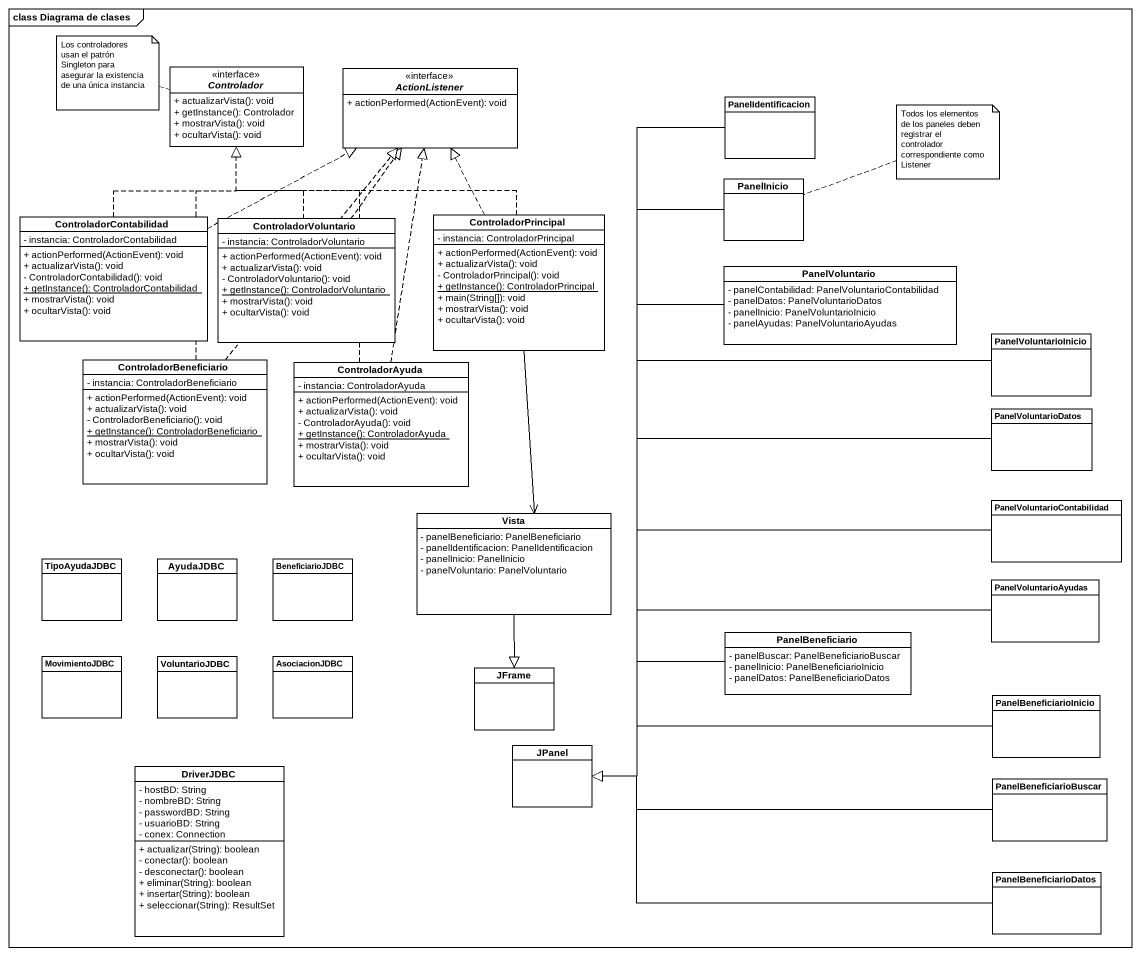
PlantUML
@startuml
mainframe class Diagrama de clases
hide circle
hide empty members
skinparam classAttributeIconSize 0
interface Controlador <<interface>> {
  + actualizarVista(): void
  + getInstance(): Controlador
  + mostrarVista(): void
  + ocultarVista(): void
}
interface ActionListener <<interface>> {
  + actionPerformed(ActionEvent): void
}
class PanelIdentificacion
class PanelInicio
class ControladorContabilidad {
  - instancia: ControladorContabilidad
  + actionPerformed(ActionEvent): void
  + actualizarVista(): void
  - ControladorContabilidad(): void
  {static} + getInstance(): ControladorContabilidad
  + mostrarVista(): void
  + ocultarVista(): void
}
class ControladorVoluntario {
  - instancia: ControladorVoluntario
  + actionPerformed(ActionEvent): void
  + actualizarVista(): void
  - ControladorVoluntario(): void
  {static} + getInstance(): ControladorVoluntario
  + mostrarVista(): void
  + ocultarVista(): void
}
class ControladorPrincipal {
  - instancia: ControladorPrincipal
  + actionPerformed(ActionEvent): void
  + actualizarVista(): void
  - ControladorPrincipal(): void
  {static} + getInstance(): ControladorPrincipal
  + main(String[]): void
  + mostrarVista(): void
  + ocultarVista(): void
}
class PanelVoluntario {
  - panelContabilidad: PanelVoluntarioContabilidad
  - panelDatos: PanelVoluntarioDatos
  - panelInicio: PanelVoluntarioInicio
  - panelAyudas: PanelVoluntarioAyudas
}
class PanelVoluntarioInicio
class ControladorBeneficiario {
  - instancia: ControladorBeneficiario
  + actionPerformed(ActionEvent): void
  + actualizarVista(): void
  - ControladorBeneficiario(): void
  {static} + getInstance(): ControladorBeneficiario
  + mostrarVista(): void
  + ocultarVista(): void
}
class ControladorAyuda {
  - instancia: ControladorAyuda
  + actionPerformed(ActionEvent): void
  + actualizarVista(): void
  - ControladorAyuda(): void
  {static} + getInstance(): ControladorAyuda
  + mostrarVista(): void
  + ocultarVista(): void
}
class PanelVoluntarioDatos
class Vista {
  - panelBeneficiario: PanelBeneficiario
  - panelIdentificacion: PanelIdentificacion
  - panelInicio: PanelInicio
  - panelVoluntario: PanelVoluntario
}
class PanelVoluntarioContabilidad
class TipoAyudaJDBC
class AyudaJDBC
class BeneficiarioJDBC
class PanelVoluntarioAyudas
class PanelBeneficiario {
  - panelBuscar: PanelBeneficiarioBuscar
  - panelInicio: PanelBeneficiarioInicio
  - panelDatos: PanelBeneficiarioDatos
}
class MovimientoJDBC
class VoluntarioJDBC
class AsociacionJDBC
class JFrame
class PanelBeneficiarioInicio
class JPanel
class DriverJDBC {
  - hostBD: String
  - nombreBD: String
  - passwordBD: String
  - usuarioBD: String
  - conex: Connection
  + actualizar(String): boolean
  - conectar(): boolean
  - desconectar(): boolean
  + eliminar(String): boolean
  + insertar(String): boolean
  + seleccionar(String): ResultSet
}
class PanelBeneficiarioBuscar
class PanelBeneficiarioDatos
PanelIdentificacion --|> JPanel
PanelInicio --|> JPanel
ControladorContabilidad .up.|> Controlador
ControladorContabilidad .right.|> ActionListener
ControladorVoluntario .up.|> Controlador
ControladorVoluntario .up.|> ActionListener
ControladorPrincipal .up.|> Controlador
ControladorPrincipal .up.|> ActionListener
ControladorPrincipal --> Vista
PanelVoluntario --|> JPanel
PanelVoluntarioInicio --|> JPanel
ControladorBeneficiario .up.|> Controlador
ControladorBeneficiario .up.|> ActionListener
ControladorAyuda .up.|> Controlador
ControladorAyuda .up.|> ActionListener
PanelVoluntarioDatos --|> JPanel
Vista --|> JFrame
PanelVoluntarioContabilidad -left-|> JPanel
PanelVoluntarioAyudas -left-|> JPanel
PanelBeneficiario -left-|> JPanel
PanelBeneficiarioInicio -left-|> JPanel
PanelBeneficiarioBuscar -left-|> JPanel
PanelBeneficiarioDatos -left-|> JPanel
note left of Controlador
  Los controladores usan el patrón
  Singleton para asegurar la existencia
  de una única instancia
end note
note right of PanelInicio
  Todos los elementos de los paneles deben
  registrar el controlador correspondiente como
  Listener
end note
@enduml
